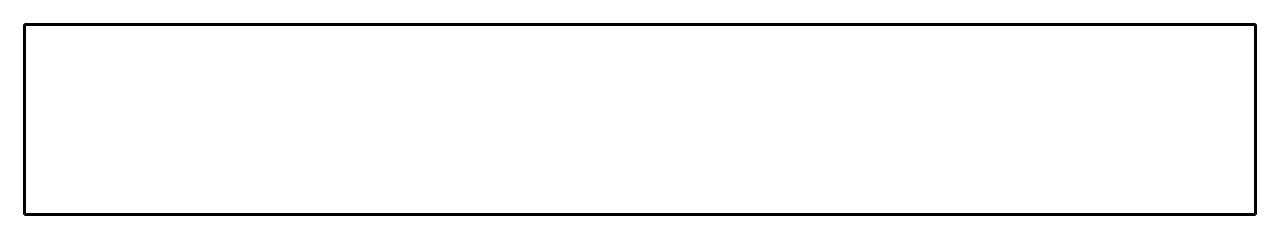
# Model space of a CAD drawing. Header units: millimetres. Extents: x -75 to 698, y -76 to 43.
import ezdxf

# ---------------------------------------------------------------- set-up
doc = ezdxf.new("R2010")
doc.units = ezdxf.units.MM
for name, pattern in [('K5LT32782', [0]), ('K5LT32783', [0]), ('K5LT32784', [0])]:
    doc.linetypes.add(name, pattern=pattern)
doc.layers.add('Системный слой', color=7, linetype='Continuous')

msp = doc.modelspace()

# ---------------------------------------------------------------- linework, layer by layer
at = {"layer": 'Системный слой', "color": 18, "linetype": 'K5LT32782', "lineweight": 60, "true_color": 0x000000}
msp.add_line((-75.14, 42.8), (-75.14, -76.2), dxfattribs=at)
at = {"layer": 'Системный слой', "color": 3, "linetype": 'K5LT32784', "lineweight": 60, "true_color": 0x00ff00}
for p, q in [((-75.14, 42.8), (697.86, 42.8)), ((-75.14, -76.2), (697.86, -76.2))]:
    msp.add_line(p, q, dxfattribs=at)
at = {"layer": 'Системный слой', "color": 5, "linetype": 'K5LT32783', "lineweight": 60, "true_color": 0x0000ff}
msp.add_line((697.86, 42.8), (697.86, -76.2), dxfattribs=at)

doc.saveas('drawing.dxf')
